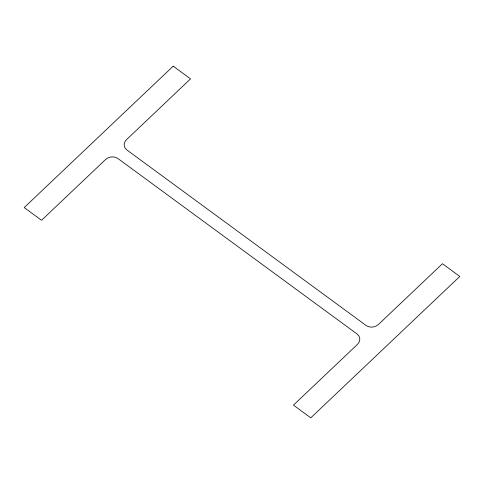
<?xml version="1.0" encoding="UTF-8"?>
<svg xmlns="http://www.w3.org/2000/svg" width="484" height="484" viewBox="0 0 484 484"><rect width="100%" height="100%" fill="white"/><g stroke="black" fill="none" stroke-linecap="round" stroke-linejoin="round"><path stroke-width="0.73" d="M173.205 66.163L24.2 207.557L41.539 220.281L105.542 159.545A8.797 7.314 -10.6 0 1 117.915 158.528L357.083 334.008A8.797 7.314 -10.6 0 1 357.458 344.378L293.455 405.12L310.795 417.837L459.8 276.443L442.461 263.719L378.458 324.455A8.797 7.314 -10.6 0 1 366.086 325.472L126.917 149.992A8.797 7.314 -10.6 0 1 126.542 139.622L190.545 78.88L173.205 66.163"/></g></svg>
